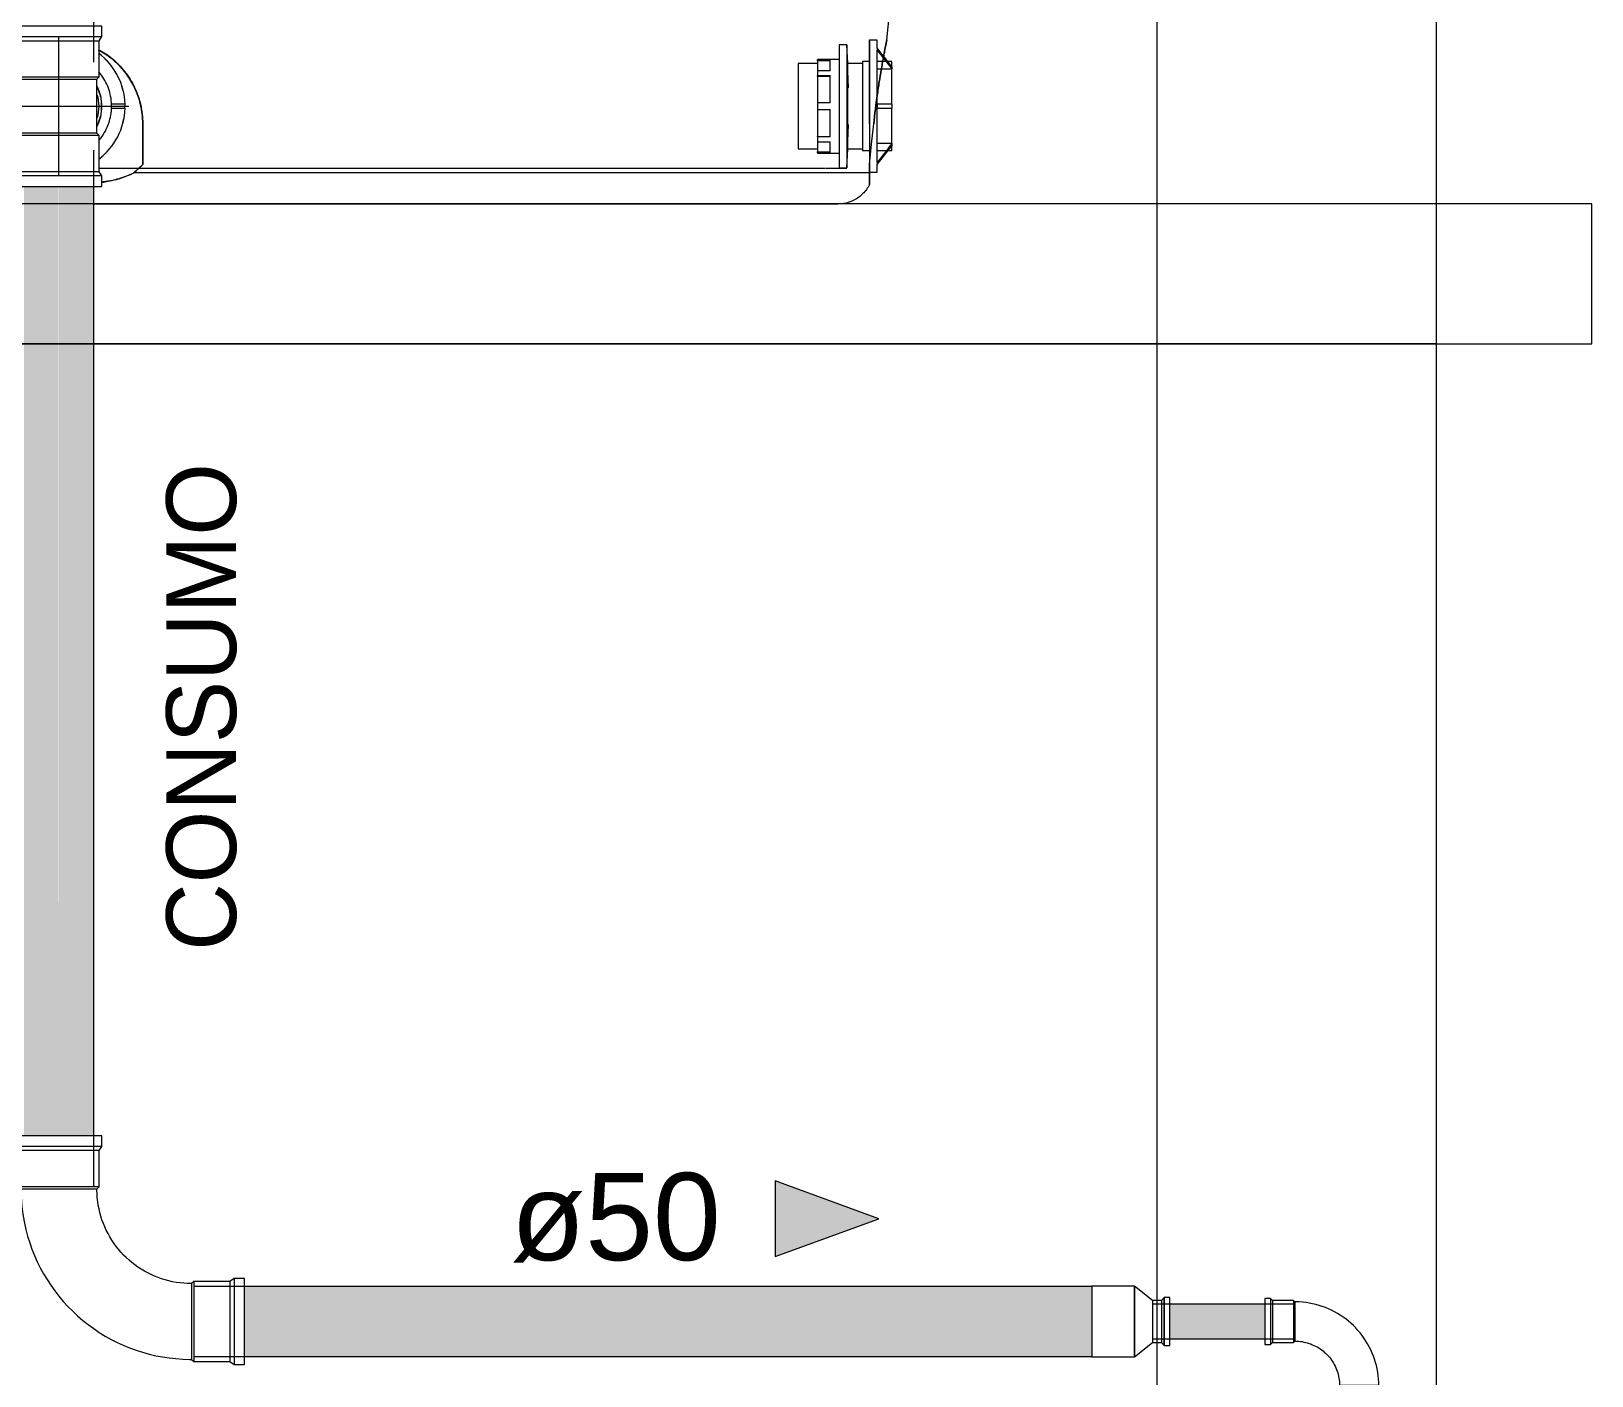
# Model space of a CAD drawing. Header units: metres. Extents: x -0.9 to 62, y -37.3 to 60.
# Drawn here: x 29.643 to 30.76, y 2.961 to 3.924 of the extents above; entities that cross this region are included whole.
import ezdxf

# ---------------------------------------------------------------- set-up
doc = ezdxf.new("R2010")
doc.units = ezdxf.units.M
for name, color, linetype, lineweight in [('A-DETL', 7, 'Continuous', 5), ('G-ANNO-TEXT', 7, 'Continuous', 5), ('P-PIPE', 7, 'Continuous', 5), ('P-PIPE-CNTR', 7, 'Continuous', 5), ('P-PIPE-IDEN', 7, 'Continuous', 5), ('P-SANR-FIXT', 7, 'Continuous', 5)]:
    doc.layers.add(name, color=color, linetype=linetype, lineweight=lineweight)
doc.layers.add('A-FLOR', color=7, linetype='Continuous', lineweight=9, true_color=0x007f00)
doc.styles.add('Arial_3', font='arial.ttf', dxfattribs={"height": 0.0625})
doc.styles.add('Century Gothic_2', font='GOTHIC.TTF', dxfattribs={"height": 0.05})

# ---------------------------------------------------------------- blocks, each defined once
blk = doc.blocks.new('Te_Reducao - Agua Fria_Soldavel - MEP - Tigre - Standard-2111387-CC')
at = {"layer": 'P-PIPE'}
for p, q in [((58.2441, 3.9274), (58.2441, 3.9199)), ((58.2748, 3.9274), (58.2441, 3.9274)), ((58.3056, 3.9274), (58.2748, 3.9274)), ((58.3056, 3.9199), (58.3056, 3.9274)), ((58.2441, 3.9199), (58.2462, 3.9169)), ((58.2441, 3.9199), (58.2748, 3.9199)), ((58.2462, 3.9169), (58.2462, 3.891)), ((58.2462, 3.9169), (58.2748, 3.9169)), ((58.2748, 3.9199), (58.3056, 3.9199)), ((58.2748, 3.9169), (58.3035, 3.9169)), ((58.3035, 3.9169), (58.3056, 3.9199)), ((58.3035, 3.891), (58.3035, 3.9169)), ((58.2462, 3.891), (58.2477, 3.8893)), ((58.2462, 3.891), (58.2748, 3.891)), ((58.2477, 3.8893), (58.2477, 3.87)), ((58.2477, 3.8893), (58.2748, 3.8893)), ((58.2748, 3.891), (58.3035, 3.891)), ((58.2748, 3.8893), (58.302, 3.8893)), ((58.302, 3.8893), (58.3035, 3.891)), ((58.302, 3.87), (58.302, 3.8893)), ((58.2477, 3.87), (58.2477, 3.8507)), ((58.302, 3.8507), (58.302, 3.87)), ((58.2477, 3.8507), (58.2462, 3.849)), ((58.2462, 3.849), (58.2462, 3.8231)), ((58.2748, 3.849), (58.2462, 3.849)), ((58.2748, 3.8507), (58.2477, 3.8507)), ((58.302, 3.8507), (58.2748, 3.8507)), ((58.3035, 3.849), (58.2748, 3.849)), ((58.3035, 3.849), (58.302, 3.8507)), ((58.3035, 3.8231), (58.3035, 3.849)), ((58.2462, 3.8231), (58.2441, 3.8201)), ((58.2441, 3.8201), (58.2441, 3.8126)), ((58.2748, 3.8201), (58.2441, 3.8201)), ((58.2748, 3.8231), (58.2462, 3.8231)), ((58.3035, 3.8231), (58.2748, 3.8231)), ((58.3056, 3.8201), (58.2748, 3.8201)), ((58.3056, 3.8201), (58.3035, 3.8231)), ((58.3056, 3.8126), (58.3056, 3.8201)), ((58.2441, 3.8126), (58.2748, 3.8126)), ((58.2748, 3.8126), (58.3056, 3.8126))]:
    blk.add_line(p, q, dxfattribs=at)
for radius, start, end in [(0.0308, 152.4196, 207.571), (0.0307, 152.1585, 168.025), (0.0286, 163.2787, 196.7213), (0.0287, 165.3992, 170), (0.0308, 11.975, 27.8415), (0.0308, 332.429, 27.5804), (0.0287, 343.2787, 16.7213), (0.0287, 10, 14.6008), (0.0307, 173.3147, 186.6915), (0.0286, 190, 194.5471), (0.0287, 345.4529, 350), (0.0307, 353.3085, 6.6853), (0.0307, 191.9794, 207.8415), (0.0308, 332.1585, 348.0206)]:
    blk.add_arc((58.2748, 3.87), radius, start, end, dxfattribs=at)
blk = doc.blocks.new('AF_Soldavel_Curva 45_90 - Standard-3705015-CC')
at = {"layer": 'P-PIPE'}
for p, q in [((58.2441, 3.1328), (58.2441, 3.1253)), ((58.3056, 3.1328), (58.2441, 3.1328)), ((58.3056, 3.1253), (58.3056, 3.1328)), ((58.2441, 3.1253), (58.2462, 3.1223)), ((58.3056, 3.1253), (58.2441, 3.1253)), ((58.2462, 3.1223), (58.2462, 3.0964)), ((58.3035, 3.1223), (58.2462, 3.1223)), ((58.3035, 3.1223), (58.3056, 3.1253)), ((58.3035, 3.0964), (58.3035, 3.1223)), ((58.2462, 3.0964), (58.2477, 3.0947)), ((58.3035, 3.0964), (58.2462, 3.0964)), ((58.302, 3.0947), (58.2477, 3.0947)), ((58.302, 3.0947), (58.3035, 3.0964)), ((58.3713, 3.0286), (58.3696, 3.0271)), ((58.3696, 3.0271), (58.3696, 2.9728)), ((58.3972, 3.0286), (58.3713, 3.0286)), ((58.3713, 3.0286), (58.3713, 2.9714)), ((58.4002, 3.0308), (58.3972, 3.0286)), ((58.3972, 3.0286), (58.3972, 2.9714)), ((58.4077, 3.0308), (58.4002, 3.0308)), ((58.4002, 3.0308), (58.4002, 2.9693)), ((58.4077, 2.9693), (58.4077, 3.0308)), ((58.3696, 2.9728), (58.3713, 2.9714)), ((58.3713, 2.9714), (58.3972, 2.9714)), ((58.3972, 2.9714), (58.4002, 2.9693)), ((58.4002, 2.9693), (58.4077, 2.9693))]:
    blk.add_line(p, q, dxfattribs=at)
at = {"layer": 'P-PIPE', "flags": 128}
for points in [[(58.2477, 3.0947), (58.2478, 3.0899), (58.2481, 3.085), (58.2486, 3.0801), (58.2492, 3.0753), (58.2501, 3.0705), (58.2512, 3.0658), (58.2524, 3.0611), (58.2539, 3.0564), (58.2555, 3.0518), (58.2573, 3.0473), (58.2593, 3.0428), (58.2615, 3.0385), (58.2638, 3.0342), (58.2663, 3.03), (58.269, 3.0259), (58.2718, 3.0219), (58.2748, 3.0181), (58.2779, 3.0144), (58.2812, 3.0108), (58.2847, 3.0073), (58.2882, 3.004), (58.2919, 3.0008), (58.2957, 2.9978), (58.2997, 2.9949), (58.3037, 2.9922), (58.3079, 2.9896), (58.3121, 2.9872), (58.3165, 2.985), (58.3209, 2.983), (58.3254, 2.9811), (58.33, 2.9795), (58.3346, 2.978), (58.3393, 2.9767), (58.3441, 2.9755), (58.3489, 2.9746), (58.3537, 2.9739), (58.3585, 2.9734), (58.3634, 2.973), (58.3683, 2.9729), (58.3696, 2.9728)], [(58.3696, 3.0271), (58.3669, 3.0272), (58.3642, 3.0274), (58.3615, 3.0276), (58.3588, 3.028), (58.3561, 3.0285), (58.3535, 3.0291), (58.3509, 3.0298), (58.3483, 3.0306), (58.3458, 3.0315), (58.3433, 3.0325), (58.3408, 3.0336), (58.3384, 3.0348), (58.336, 3.0361), (58.3337, 3.0375), (58.3314, 3.039), (58.3292, 3.0405), (58.3271, 3.0422), (58.325, 3.0439), (58.323, 3.0457), (58.3211, 3.0476), (58.3192, 3.0496), (58.3175, 3.0517), (58.3158, 3.0538), (58.3142, 3.056), (58.3127, 3.0582), (58.3113, 3.0605), (58.31, 3.0629), (58.3087, 3.0653), (58.3076, 3.0677), (58.3066, 3.0702), (58.3056, 3.0728), (58.3048, 3.0754), (58.3041, 3.078), (58.3035, 3.0806), (58.303, 3.0833), (58.3026, 3.0859), (58.3023, 3.0886), (58.3021, 3.0913), (58.302, 3.094), (58.302, 3.0947)]]:
    blk.add_lwpolyline(points, dxfattribs=at)
blk = doc.blocks.new('PVC Marrom Soldável_Bucha de Reducão Longa - Bucha de Redução-3710161-CC')
at = {"layer": 'P-PIPE'}
for p, q in [((59.0446, 3.0252), (59.0141, 3.0252)), ((59.0141, 3.0252), (59.0141, 3)), ((59.0446, 3), (59.0446, 3.0252)), ((59.0575, 3.0151), (59.0446, 3.0252)), ((59.0446, 3.0252), (59.0446, 3)), ((59.0659, 3.0171), (59.0639, 3.0151)), ((59.0699, 3.0171), (59.0659, 3.0171)), ((59.0659, 3.0171), (59.0659, 3)), ((59.0659, 3), (59.0659, 3.0171)), ((59.0699, 3), (59.0699, 3.0171)), ((59.0639, 3.0151), (59.0575, 3.0151)), ((59.0575, 3.0151), (59.0575, 3)), ((59.0639, 3.0151), (59.0639, 3)), ((59.0141, 3), (59.0141, 2.9748)), ((59.0446, 2.9748), (59.0446, 3)), ((59.0446, 3), (59.0446, 2.9748)), ((59.0575, 3), (59.0575, 2.9849)), ((59.0639, 3), (59.0639, 2.9849)), ((59.0659, 3), (59.0659, 2.9829)), ((59.0659, 2.9829), (59.0659, 3)), ((59.0699, 2.9829), (59.0699, 3)), ((59.0446, 2.9748), (59.0575, 2.9849)), ((59.0575, 2.9849), (59.0639, 2.9849)), ((59.0639, 2.9849), (59.0659, 2.9829)), ((59.0659, 2.9829), (59.0699, 2.9829)), ((59.0141, 2.9748), (59.0446, 2.9748))]:
    blk.add_line(p, q, dxfattribs=at)
blk = doc.blocks.new('AF_Soldavel_Curva 45_90 - Standard-3631512-CC')
at = {"layer": 'P-PIPE'}
for p, q in [((59.1419, 3.0165), (59.1379, 3.0165)), ((59.1379, 3.0165), (59.1379, 2.9835)), ((59.1433, 3.0151), (59.1419, 3.0165)), ((59.1419, 3.0165), (59.1419, 2.9835)), ((59.1583, 3.0151), (59.1433, 3.0151)), ((59.1433, 3.0151), (59.1433, 2.9849)), ((59.1594, 3.014), (59.1583, 3.0151)), ((59.1583, 3.0151), (59.1583, 2.9849)), ((59.1594, 3.014), (59.1594, 2.986)), ((59.1379, 2.9835), (59.1419, 2.9835)), ((59.1419, 2.9835), (59.1433, 2.9849)), ((59.1433, 2.9849), (59.1583, 2.9849)), ((59.1583, 2.9849), (59.1594, 2.986)), ((59.1913, 2.9541), (59.1902, 2.953)), ((59.1902, 2.953), (59.1902, 2.938)), ((59.2204, 2.953), (59.1902, 2.953)), ((59.2194, 2.9541), (59.1913, 2.9541)), ((59.2204, 2.953), (59.2194, 2.9541)), ((59.2204, 2.938), (59.2204, 2.953)), ((59.1902, 2.938), (59.1888, 2.9366)), ((59.2204, 2.938), (59.1902, 2.938)), ((59.2218, 2.9366), (59.2204, 2.938)), ((59.1888, 2.9366), (59.1888, 2.9326)), ((59.2218, 2.9366), (59.1888, 2.9366)), ((59.1888, 2.9326), (59.2218, 2.9326)), ((59.2218, 2.9326), (59.2218, 2.9366))]:
    blk.add_line(p, q, dxfattribs=at)
at = {"layer": 'P-PIPE', "flags": 128}
for points in [[(59.2194, 2.9541), (59.2193, 2.9565), (59.2192, 2.9589), (59.2189, 2.9613), (59.2186, 2.9637), (59.2182, 2.966), (59.2177, 2.9684), (59.217, 2.9707), (59.2163, 2.973), (59.2155, 2.9752), (59.2146, 2.9774), (59.2137, 2.9796), (59.2126, 2.9818), (59.2114, 2.9839), (59.2102, 2.9859), (59.2089, 2.9879), (59.2075, 2.9899), (59.206, 2.9918), (59.2045, 2.9936), (59.2029, 2.9954), (59.2012, 2.9971), (59.1994, 2.9987), (59.1976, 3.0003), (59.1957, 3.0018), (59.1938, 3.0032), (59.1918, 3.0045), (59.1898, 3.0058), (59.1877, 3.007), (59.1855, 3.0081), (59.1834, 3.0091), (59.1812, 3.01), (59.1789, 3.0108), (59.1766, 3.0115), (59.1743, 3.0122), (59.172, 3.0127), (59.1696, 3.0132), (59.1673, 3.0135), (59.1649, 3.0138), (59.1625, 3.014), (59.1601, 3.014), (59.1594, 3.014)], [(59.1594, 2.986), (59.1607, 2.9859), (59.162, 2.9859), (59.1633, 2.9857), (59.1645, 2.9856), (59.1658, 2.9853), (59.167, 2.985), (59.1682, 2.9847), (59.1695, 2.9843), (59.1707, 2.9839), (59.1718, 2.9834), (59.173, 2.9829), (59.1741, 2.9824), (59.1753, 2.9818), (59.1764, 2.9811), (59.1774, 2.9804), (59.1785, 2.9797), (59.1795, 2.9789), (59.1804, 2.9781), (59.1814, 2.9772), (59.1823, 2.9763), (59.1832, 2.9754), (59.184, 2.9744), (59.1848, 2.9734), (59.1855, 2.9724), (59.1862, 2.9713), (59.1869, 2.9702), (59.1875, 2.9691), (59.1881, 2.968), (59.1886, 2.9668), (59.1891, 2.9657), (59.1896, 2.9645), (59.19, 2.9632), (59.1903, 2.962), (59.1906, 2.9608), (59.1908, 2.9595), (59.191, 2.9583), (59.1912, 2.957), (59.1912, 2.9557), (59.1913, 2.9545), (59.1913, 2.9541)]]:
    blk.add_lwpolyline(points, dxfattribs=at)
blk = doc.blocks.new('AF_Registro Esfera VS Compacto - Soldável - 50 mm-3437326-CC')
at = {"layer": 'P-PIPE', "flags": 128}
for points in [[(58.2464, 3.8947), (58.2458, 3.894), (58.2449, 3.8928), (58.244, 3.8916), (58.2431, 3.8904), (58.2423, 3.8891), (58.2416, 3.8878), (58.2409, 3.8864), (58.2403, 3.885), (58.2397, 3.8837), (58.2392, 3.8822), (58.2387, 3.8808), (58.2383, 3.8793), (58.238, 3.8779), (58.2377, 3.8764), (58.2375, 3.8749), (58.2373, 3.8734), (58.2372, 3.8719), (58.2372, 3.8704), (58.2372, 3.8689), (58.2373, 3.8674), (58.2374, 3.8659), (58.2376, 3.8644), (58.2378, 3.8629), (58.2381, 3.8614), (58.2385, 3.86), (58.2389, 3.8585), (58.2394, 3.8571), (58.24, 3.8557), (58.2406, 3.8543), (58.2412, 3.853), (58.2419, 3.8516), (58.2427, 3.8503), (58.2435, 3.8491), (58.2444, 3.8478), (58.2453, 3.8466), (58.2462, 3.8455)], [(58.3033, 3.8453), (58.3039, 3.846), (58.3048, 3.8472), (58.3057, 3.8484), (58.3065, 3.8496), (58.3073, 3.8509), (58.3081, 3.8522), (58.3087, 3.8536), (58.3094, 3.855), (58.3099, 3.8563), (58.3105, 3.8578), (58.3109, 3.8592), (58.3113, 3.8607), (58.3117, 3.8621), (58.312, 3.8636), (58.3122, 3.8651), (58.3124, 3.8666), (58.3125, 3.8681), (58.3125, 3.8696), (58.3125, 3.8711), (58.3124, 3.8726), (58.3123, 3.8741), (58.3121, 3.8756), (58.3118, 3.8771), (58.3115, 3.8786), (58.3112, 3.88), (58.3107, 3.8815), (58.3102, 3.8829), (58.3097, 3.8843), (58.3091, 3.8857), (58.3084, 3.887), (58.3077, 3.8884), (58.307, 3.8897), (58.3062, 3.8909), (58.3053, 3.8922), (58.3044, 3.8934), (58.3034, 3.8945)]]:
    blk.add_lwpolyline(points, dxfattribs=at)
at = {"layer": 'P-PIPE'}
for start, end in [(156.3616, 166.7432), (157.9872, 163.3487), (13.2568, 23.6384), (16.6513, 22.0128), (175.4388, 184.5653), (355.4347, 4.5612), (193.2606, 203.6484), (196.6513, 202.0128), (336.3516, 346.7394), (337.9872, 343.3487)]:
    blk.add_arc((58.2748, 3.87), 0.0306, start, end, dxfattribs=at)
blk = doc.blocks.new('Caixa d_água de polietileno 1000 a 5000 Litros - Fortlev - 1000 L-3723394-CC')
at = {"layer": 'P-SANR-FIXT', "color": 8, "true_color": 0x808080}
for p, q in [((58.8673, 3.9175), (58.8728, 3.97)), ((58.8548, 3.8222), (58.3284, 3.8222))]:
    blk.add_line(p, q, dxfattribs=at)
at = {"layer": 'P-SANR-FIXT', "color": 254, "true_color": 0xd2d2d2}
for p, q in [((58.8548, 3.8575), (58.8548, 3.9175)), ((58.3348, 3.8282), (58.3348, 3.8575)), ((58.8548, 3.8575), (58.8548, 3.8282)), ((58.3317, 3.8253), (58.3031, 3.8253)), ((58.3317, 3.8253), (58.3031, 3.8253)), ((58.8235, 3.8253), (58.3318, 3.8253)), ((58.8235, 3.8253), (58.3318, 3.8253)), ((58.8351, 3.8253), (58.8238, 3.8253)), ((58.8351, 3.8253), (58.8238, 3.8253)), ((58.8387, 3.8253), (58.8353, 3.8253)), ((58.8548, 3.8222), (58.8546, 3.8222))]:
    blk.add_line(p, q, dxfattribs=at)
at = {"layer": 'P-SANR-FIXT', "color": 7, "true_color": 0xf9f9f9}
for p, q in [((58.3348, 3.8575), (58.3348, 3.8282)), ((58.3521, 3.8222), (58.3284, 3.8222)), ((58.3648, 3.8222), (58.3521, 3.8222)), ((58.4111, 3.8222), (58.3648, 3.8222)), ((58.4714, 3.8222), (58.4113, 3.8222)), ((58.5286, 3.8222), (58.4714, 3.8222)), ((58.6316, 3.8222), (58.5287, 3.8222)), ((58.7242, 3.8222), (58.6316, 3.8222)), ((58.7352, 3.8222), (58.7244, 3.8222)), ((58.7566, 3.8222), (58.7352, 3.8222)), ((58.7941, 3.8222), (58.7568, 3.8222)), ((58.8231, 3.8222), (58.7943, 3.8222)), ((58.8342, 3.8222), (58.8231, 3.8222)), ((58.8364, 3.8222), (58.8344, 3.8222)), ((58.8373, 3.8222), (58.8365, 3.8222))]:
    blk.add_line(p, q, dxfattribs=at)
at = {"layer": 'P-SANR-FIXT', "color": 7, "true_color": 0xefefef}
blk.add_line((58.8546, 3.8222), (58.8374, 3.8222), dxfattribs=at)
at = {"layer": 'P-SANR-FIXT', "color": 8, "true_color": 0x808080, "flags": 128}
for points in [[(58.3348, 3.8575), (58.3348, 3.8429), (58.3348, 3.8282)], [(58.8548, 3.8282), (58.8564, 3.8429), (58.8579, 3.8575)], [(58.8548, 3.8139), (58.8544, 3.813), (58.8539, 3.8121), (58.8533, 3.8113), (58.8528, 3.8104), (58.8522, 3.8096), (58.8515, 3.8089), (58.8509, 3.8081), (58.8502, 3.8074), (58.8495, 3.8067), (58.8487, 3.806), (58.848, 3.8054), (58.8472, 3.8048), (58.8463, 3.8042), (58.8455, 3.8037), (58.8446, 3.8032), (58.8437, 3.8027), (58.8428, 3.8023), (58.8419, 3.8019), (58.841, 3.8015), (58.8401, 3.8012), (58.8391, 3.8009), (58.8381, 3.8007), (58.8371, 3.8004), (58.8362, 3.8003), (58.8352, 3.8001), (58.8342, 3.8001), (58.8332, 3.8), (58.8325, 3.8)], [(58.2998, 3.8), (58.3194, 3.8), (58.3416, 3.8), (58.3637, 3.8), (58.3856, 3.8), (58.4074, 3.8), (58.4289, 3.8), (58.4502, 3.8), (58.4713, 3.8), (58.492, 3.8), (58.5123, 3.8), (58.5323, 3.8), (58.5519, 3.8), (58.571, 3.8), (58.5897, 3.8), (58.6078, 3.8), (58.6255, 3.8), (58.6425, 3.8), (58.659, 3.8), (58.6748, 3.8), (58.6901, 3.8), (58.7046, 3.8), (58.7185, 3.8), (58.7316, 3.8), (58.7441, 3.8), (58.7557, 3.8), (58.7666, 3.8), (58.7767, 3.8), (58.7861, 3.8), (58.7946, 3.8), (58.8022, 3.8), (58.809, 3.8), (58.815, 3.8), (58.8201, 3.8), (58.8243, 3.8), (58.8277, 3.8), (58.8302, 3.8), (58.8317, 3.8), (58.8324, 3.8), (58.8325, 3.8)], [(58.8325, 3.8), (58.832, 3.8), (58.8307, 3.8), (58.8284, 3.8), (58.826, 3.8)]]:
    blk.add_lwpolyline(points, dxfattribs=at)
at = {"layer": 'P-SANR-FIXT', "color": 7, "true_color": 0xf9f9f9, "flags": 128}
blk.add_lwpolyline([(58.3348, 3.8282), (58.3348, 3.8429), (58.3348, 3.8575)], dxfattribs=at)
at = {"layer": 'P-SANR-FIXT', "color": 254, "true_color": 0xd2d2d2, "flags": 128}
blk.add_lwpolyline([(58.826, 3.8), (58.8253, 3.8), (58.8213, 3.8), (58.8165, 3.8), (58.8107, 3.8), (58.8041, 3.8), (58.7967, 3.8), (58.7884, 3.8), (58.7793, 3.8), (58.7694, 3.8), (58.7587, 3.8), (58.7473, 3.8), (58.7351, 3.8), (58.7221, 3.8), (58.7084, 3.8), (58.6941, 3.8), (58.679, 3.8), (58.6633, 3.8), (58.647, 3.8), (58.6301, 3.8), (58.6127, 3.8), (58.5946, 3.8), (58.5761, 3.8), (58.5571, 3.8), (58.5377, 3.8), (58.5178, 3.8), (58.4975, 3.8), (58.4769, 3.8), (58.4559, 3.8), (58.4347, 3.8), (58.4132, 3.8), (58.3915, 3.8), (58.3696, 3.8), (58.3476, 3.8), (58.3254, 3.8), (58.3031, 3.8), (58.2998, 3.8)], dxfattribs=at)
at = {"layer": 'P-SANR-FIXT', "color": 7, "true_color": 0xf9f9f9}
for start, end in [(56.5282, 61.8028), (45, 47.7165), (42.203, 45), (28.0648, 33.3963), (14.0103, 18.5514)]:
    blk.add_arc((58.2748, 3.8575), 0.06, start, end, dxfattribs=at)
at = {"layer": 'P-SANR-FIXT', "color": 254, "true_color": 0xd2d2d2}
for start, end in [(56.5282, 61.8028), (42.203, 47.7165), (28.0648, 33.3963), (14.0103, 18.5514)]:
    blk.add_arc((58.2748, 3.8575), 0.06, start, end, dxfattribs=at)
at = {"layer": 'P-SANR-FIXT', "color": 7, "true_color": 0xefefef}
for start, end in [(47.7165, 56.5282), (33.3963, 42.203), (18.5514, 28.0648), (0, 14.0103)]:
    blk.add_arc((58.2748, 3.8575), 0.06, start, end, dxfattribs=at)
at = {"layer": 'P-SANR-FIXT', "color": 8, "true_color": 0x808080}
for start, end in [(47.7165, 56.5282), (33.3963, 42.203), (18.5514, 28.0648), (0, 14.0103)]:
    blk.add_arc((58.2748, 3.8575), 0.06, start, end, dxfattribs=at)
for points, knots in [([(58.3032, 3.9103), (58.3064, 3.9086), (58.3133, 3.9041), (58.3222, 3.8951), (58.3294, 3.8837), (58.3338, 3.8709), (58.3348, 3.862), (58.3348, 3.8575)], [-0.6876566, -0.6876566, -0.6876566, -0.6876566, -0.5714286, -0.4285714, -0.2857143, -0.1428571, 0, 0, 0, 0]), ([(58.8579, 3.8575), (58.8587, 3.8645), (58.8599, 3.8749), (58.8619, 3.8876), (58.8633, 3.8962), (58.8646, 3.9036), (58.8661, 3.9117), (58.8671, 3.9166), (58.8673, 3.9175), (58.8673, 3.9175)], [-1, -1, -1, -1, -0.8888889, -0.8333333, -0.7777778, -0.7222222, -0.6666667, -0.5555556, -0.5000258, -0.5000258, -0.5000258, -0.5000258]), ([(58.8673, 3.9175), (58.8673, 3.9175), (58.8671, 3.9166), (58.8661, 3.9117), (58.8646, 3.9036), (58.8633, 3.8962), (58.8619, 3.8876), (58.8599, 3.8749), (58.8587, 3.8645), (58.8579, 3.8575)], [-0.5000254, -0.5000254, -0.5000254, -0.5000254, -0.4444444, -0.3333333, -0.2777778, -0.2222222, -0.1666667, -0.1111111, 0, 0, 0, 0]), ([(58.3284, 3.8222), (58.3263, 3.8212), (58.3232, 3.8198), (58.3189, 3.8183), (58.3157, 3.8174), (58.3124, 3.8166), (58.309, 3.8161), (58.3067, 3.8158), (58.3056, 3.8157)], [-1, -1, -1, -1, -0.875, -0.8125, -0.75, -0.6875, -0.625, -0.5625, -0.5625, -0.5625, -0.5625]), ([(58.8548, 3.814), (58.8548, 3.814), (58.8548, 3.8142), (58.8548, 3.8145), (58.8548, 3.8147), (58.8548, 3.8149), (58.8548, 3.8151), (58.8548, 3.8153), (58.8548, 3.8156), (58.8548, 3.8162), (58.8548, 3.817), (58.8548, 3.818), (58.8548, 3.8196), (58.8548, 3.8211), (58.8548, 3.8222)], [-0.4285714, -0.4285714, -0.4285714, -0.4285714, -0.3571429, -0.3214286, -0.3035714, -0.2857143, -0.2678571, -0.25, -0.2142857, -0.1785714, -0.1428571, -0.1071429, -0.0714286, 0, 0, 0, 0])]:
    blk.add_open_spline(points, degree=3, knots=knots, dxfattribs=at)
at = {"layer": 'P-SANR-FIXT', "color": 7, "true_color": 0xf9f9f9}
for points in [[(58.3079, 3.9075), (58.3064, 3.9085), (58.3048, 3.9095), (58.3032, 3.9103)], [(58.3174, 3.8998), (58.3167, 3.9005), (58.316, 3.9012), (58.3152, 3.9019)], [(58.3193, 3.8978), (58.3187, 3.8985), (58.318, 3.8991), (58.3174, 3.8998)], [(58.3278, 3.8857), (58.3269, 3.8874), (58.326, 3.8889), (58.3249, 3.8905)], [(58.333, 3.872), (58.3327, 3.8736), (58.3322, 3.8751), (58.3317, 3.8766)], [(58.3284, 3.8222), (58.3295, 3.8232), (58.3306, 3.8242), (58.3316, 3.8252)], [(58.3318, 3.8253), (58.3328, 3.8263), (58.3338, 3.8273), (58.3348, 3.8282)]]:
    blk.add_open_spline(points, degree=3, dxfattribs=at)
at = {"layer": 'P-SANR-FIXT', "color": 254, "true_color": 0xd2d2d2}
for points in [[(58.8657, 3.9094), (58.8655, 3.9083), (58.8653, 3.9072), (58.865, 3.9059)], [(58.8666, 3.9138), (58.8663, 3.9126), (58.866, 3.9111), (58.8657, 3.9094)], [(58.8671, 3.9166), (58.867, 3.9159), (58.8668, 3.915), (58.8666, 3.9138)], [(58.8673, 3.9175), (58.8673, 3.9175), (58.8672, 3.9172), (58.8671, 3.9166)], [(58.8548, 3.8235), (58.8548, 3.8232), (58.8548, 3.8229), (58.8548, 3.8226)]]:
    blk.add_open_spline(points, degree=3, dxfattribs=at)
at = {"layer": 'P-SANR-FIXT', "color": 7, "true_color": 0xefefef}
for points, knots in [([(58.3152, 3.9019), (58.3143, 3.9027), (58.3119, 3.9047), (58.3094, 3.9065), (58.3079, 3.9075)], [-0.46881659, -0.46881659, -0.46881659, -0.46881659, -0.42857143, -0.37034098, -0.37034098, -0.37034098, -0.37034098]), ([(58.3249, 3.8905), (58.324, 3.892), (58.3221, 3.8945), (58.3201, 3.8968), (58.3193, 3.8978)], [-0.62827351, -0.62827351, -0.62827351, -0.62827351, -0.57142857, -0.52962835, -0.52962835, -0.52962835, -0.52962835]), ([(58.3317, 3.8766), (58.3309, 3.8789), (58.3297, 3.882), (58.3282, 3.885), (58.3278, 3.8857)], [-0.7936198, -0.7936198, -0.7936198, -0.7936198, -0.7142857, -0.6871884, -0.6871884, -0.6871884, -0.6871884]), ([(58.3348, 3.8575), (58.3348, 3.862), (58.3343, 3.8669), (58.3331, 3.8716), (58.333, 3.872)], [-1, -1, -1, -1, -0.8571429, -0.8438818, -0.8438818, -0.8438818, -0.8438818])]:
    blk.add_open_spline(points, degree=3, knots=knots, dxfattribs=at)
for points in [[(58.3217, 3.8196), (58.324, 3.8204), (58.3262, 3.8213), (58.3284, 3.8222)], [(58.8548, 3.8243), (58.8548, 3.824), (58.8548, 3.8237), (58.8548, 3.8235)], [(58.8548, 3.814), (58.8548, 3.8138), (58.8548, 3.8138), (58.8548, 3.814)]]:
    blk.add_open_spline(points, degree=3, dxfattribs=at)
at = {"layer": 'P-SANR-FIXT', "color": 8, "true_color": 0x808080}
for points in [[(58.3348, 3.8282), (58.3338, 3.8272), (58.3317, 3.8252), (58.3295, 3.8232), (58.3284, 3.8222)], [(58.8548, 3.8222), (58.8548, 3.8232), (58.8548, 3.8252), (58.8548, 3.8272), (58.8548, 3.8282)], [(58.8548, 3.8226), (58.8548, 3.8225), (58.8548, 3.8224), (58.8548, 3.8222)]]:
    blk.add_open_spline(points, degree=3, dxfattribs=at)
at = {"layer": 'P-SANR-FIXT', "color": 254, "true_color": 0xd2d2d2}
for points, knots in [([(58.8548, 3.8222), (58.8548, 3.8211), (58.8548, 3.8196), (58.8548, 3.818), (58.8548, 3.8173), (58.8548, 3.817)], [-1, -1, -1, -1, -0.9285714, -0.8928571, -0.8571429, -0.8571429, -0.8571429, -0.8571429]), ([(58.3054, 3.8155), (58.3059, 3.8156), (58.3078, 3.8159), (58.3111, 3.8165), (58.3155, 3.8176), (58.319, 3.8186), (58.3211, 3.8193), (58.3217, 3.8196)], [-0.4392103, -0.4392103, -0.4392103, -0.4392103, -0.4166667, -0.3333333, -0.25, -0.1666667, -0.1305662, -0.1305662, -0.1305662, -0.1305662]), ([(58.8548, 3.817), (58.8548, 3.8167), (58.8548, 3.8162), (58.8548, 3.8156), (58.8548, 3.8153), (58.8548, 3.815), (58.8548, 3.8149), (58.8548, 3.8149)], [-0.8571429, -0.8571429, -0.8571429, -0.8571429, -0.8214286, -0.7857143, -0.75, -0.7321429, -0.7142857, -0.7142857, -0.7142857, -0.7142857]), ([(58.8548, 3.8149), (58.8548, 3.8148), (58.8548, 3.8147), (58.8548, 3.8145), (58.8548, 3.8142), (58.8548, 3.814), (58.8548, 3.814)], [-0.7142857, -0.7142857, -0.7142857, -0.7142857, -0.6964286, -0.6785714, -0.6428571, -0.5714286, -0.5714286, -0.5714286, -0.5714286])]:
    blk.add_open_spline(points, degree=3, knots=knots, dxfattribs=at)
blk = doc.blocks.new('Adaptador Soldavel com Anel para Caixa Dagua - Fortlev - Standard-3683053-CC')
at = {"layer": 'P-PIPE', "color": 254, "true_color": 0xdfdfdf}
for radius, start, end in [(0.0473, 130.5853, 135.4458), (0.0473, 42.6299, 45.7984), (0.0473, 27.8705, 32.0069), (0.0473, 164.5653, 169.343), (0.0473, 14.1967, 17.3736), (0.0474, 194.1967, 197.3736), (0.0473, 344.5653, 349.343), (0.0473, 207.8705, 210), (0.0474, 210, 212.1255), (0.0473, 222.6299, 225), (0.0473, 225, 225.7984), (0.0474, 310.5853, 315.4458)]:
    blk.add_arc((58.2748, 3.87), radius, start, end, dxfattribs=at)
blk = doc.blocks.new('Adaptador Soldavel com Anel para Caixa Dagua - Fortlev - Standard-3696449-CC')
at = {"layer": 'P-PIPE', "flags": 128}
for points in [[(58.2373, 3.8715), (58.2353, 3.8715), (58.2275, 3.8715)], [(58.2275, 3.8685), (58.2353, 3.8685), (58.2374, 3.8685)], [(58.3222, 3.8715), (58.3144, 3.8715), (58.3122, 3.8715)], [(58.3124, 3.8685), (58.3144, 3.8685), (58.3222, 3.8685)]]:
    blk.add_lwpolyline(points, dxfattribs=at)
at = {"layer": 'P-PIPE'}
for radius, start, end in [(0.0473, 126.98, 178.1846), (0.0474, 130.5853, 135.4458), (0.0474, 1.8154, 53.128), (0.0474, 42.6299, 45.7984), (0.0473, 27.8705, 32.1255), (0.0474, 164.5653, 169.343), (0.0473, 14.1967, 17.3736), (0.0474, 178.1846, 180), (0.0474, 180, 181.8154), (0.0474, 181.8154, 233.1293), (0.0474, 306.9788, 358.1846), (0.0474, 0, 1.8154), (0.0473, 358.1846, 360), (0.0473, 194.1967, 197.3736), (0.0474, 344.5653, 349.343), (0.0473, 207.8705, 212.1255), (0.0473, 222.6299, 225.7984), (0.0474, 310.5853, 315.4458)]:
    blk.add_arc((58.2748, 3.87), radius, start, end, dxfattribs=at)
blk = doc.blocks.new('Adaptador Soldavel com Anel para Caixa Dagua - Fortlev - Standard-V32-CC')
at = {"layer": 'P-PIPE', "color": 253, "true_color": 0xa6a6a6}
for p, q in [((58.8388, 3.914), (58.8333, 3.914)), ((58.8333, 3.914), (58.8333, 3.8814)), ((58.8393, 3.9005), (58.8388, 3.914)), ((58.8388, 3.914), (58.8388, 3.9133)), ((58.8388, 3.9133), (58.8388, 3.87)), ((58.8603, 3.9174), (58.8548, 3.9174)), ((58.8548, 3.9174), (58.8548, 3.87)), ((58.8603, 3.9117), (58.8603, 3.9174)), ((58.8603, 3.9117), (58.8603, 3.9102)), ((58.8648, 3.906), (58.8603, 3.9117)), ((58.8603, 3.8771), (58.8603, 3.9102)), ((58.8603, 3.9102), (58.8603, 3.9102)), ((58.8603, 3.9102), (58.8647, 3.9047)), ((58.8178, 3.9005), (58.8038, 3.9005)), ((58.8038, 3.9005), (58.8038, 3.87)), ((58.8333, 3.9035), (58.8178, 3.9035)), ((58.8178, 3.9035), (58.8178, 3.9034)), ((58.8178, 3.9026), (58.8178, 3.9034)), ((58.8178, 3.9034), (58.8268, 3.9034)), ((58.8178, 3.9026), (58.8178, 3.8955)), ((58.8268, 3.9026), (58.8178, 3.9026)), ((58.8268, 3.8954), (58.8268, 3.9034)), ((58.8498, 3.9005), (58.8393, 3.9005)), ((58.8393, 3.87), (58.8393, 3.9005)), ((58.8548, 3.9019), (58.8498, 3.9019)), ((58.8498, 3.9019), (58.8498, 3.87)), ((58.8643, 3.9019), (58.8603, 3.9019)), ((58.8178, 3.8954), (58.8178, 3.8919)), ((58.8268, 3.8954), (58.8178, 3.8954)), ((58.8178, 3.8916), (58.8178, 3.8919)), ((58.8178, 3.8919), (58.8217, 3.8919)), ((58.8178, 3.8916), (58.8178, 3.8725)), ((58.8178, 3.8916), (58.8216, 3.8916)), ((58.8218, 3.8919), (58.8268, 3.8919)), ((58.8218, 3.8916), (58.8268, 3.8916)), ((58.8268, 3.8724), (58.8268, 3.8919)), ((58.8398, 3.8832), (58.8395, 3.895)), ((58.8603, 3.8968), (58.8633, 3.8968)), ((58.8333, 3.8814), (58.8333, 3.87)), ((58.8038, 3.87), (58.8038, 3.8395)), ((58.8178, 3.8724), (58.8178, 3.87)), ((58.8268, 3.8724), (58.8178, 3.8724)), ((58.8178, 3.87), (58.8178, 3.8676)), ((58.8178, 3.8676), (58.8268, 3.8676)), ((58.8178, 3.8675), (58.8178, 3.8484)), ((58.8268, 3.8481), (58.8268, 3.8676)), ((58.8333, 3.87), (58.8333, 3.826)), ((58.8388, 3.87), (58.8388, 3.8267)), ((58.8393, 3.8395), (58.8393, 3.87)), ((58.8498, 3.87), (58.8498, 3.8382)), ((58.8548, 3.87), (58.8548, 3.8231)), ((58.8395, 3.845), (58.8398, 3.8568)), ((58.8178, 3.8481), (58.8178, 3.8484)), ((58.8178, 3.8484), (58.8268, 3.8484)), ((58.8178, 3.8481), (58.8178, 3.8446)), ((58.8268, 3.8481), (58.8178, 3.8481)), ((58.8178, 3.8446), (58.8268, 3.8446)), ((58.8178, 3.8445), (58.8178, 3.8374)), ((58.8268, 3.8366), (58.8268, 3.8446)), ((58.8038, 3.8395), (58.8178, 3.8395)), ((58.8178, 3.8366), (58.8178, 3.8374)), ((58.8178, 3.8374), (58.8268, 3.8374)), ((58.8178, 3.8366), (58.8178, 3.8365)), ((58.8268, 3.8366), (58.8178, 3.8366)), ((58.8178, 3.8365), (58.8333, 3.8365)), ((58.8388, 3.826), (58.8393, 3.8395)), ((58.8393, 3.8395), (58.8498, 3.8395)), ((58.8498, 3.8382), (58.8544, 3.8382)), ((58.8333, 3.826), (58.8348, 3.826)), ((58.8351, 3.826), (58.8388, 3.826)), ((58.8388, 3.8266), (58.8388, 3.826))]:
    blk.add_line(p, q, dxfattribs=at)
at = {"layer": 'P-PIPE'}
for p, q in [((58.8708, 3.9019), (58.8643, 3.9019)), ((58.8708, 3.8983), (58.8708, 3.9019)), ((58.8708, 3.8983), (58.8708, 3.8968)), ((58.8633, 3.8968), (58.8708, 3.8968)), ((58.8708, 3.8715), (58.8708, 3.8968)), ((58.8603, 3.8715), (58.8603, 3.8771)), ((58.8603, 3.8715), (58.8603, 3.87)), ((58.8603, 3.87), (58.8603, 3.8685)), ((58.8603, 3.8298), (58.8603, 3.8685)), ((58.8708, 3.8715), (58.8708, 3.87)), ((58.8708, 3.87), (58.8708, 3.8685)), ((58.8708, 3.8432), (58.8708, 3.8685)), ((58.8708, 3.8432), (58.8603, 3.8432)), ((58.8708, 3.8432), (58.8708, 3.8417)), ((58.8603, 3.8382), (58.8708, 3.8382)), ((58.8708, 3.8382), (58.8708, 3.8417)), ((58.8548, 3.8231), (58.8548, 3.8227)), ((58.8548, 3.8227), (58.8603, 3.8227)), ((58.8603, 3.8298), (58.8603, 3.8283)), ((58.8603, 3.8227), (58.8603, 3.8283))]:
    blk.add_line(p, q, dxfattribs=at)
at = {"layer": 'P-PIPE', "flags": 128}
for points in [[(58.8648, 3.9045), (58.8656, 3.9035), (58.8708, 3.8968)], [(58.8708, 3.8983), (58.8656, 3.905), (58.865, 3.9058)], [(58.8708, 3.8715), (58.8656, 3.8715), (58.8603, 3.8715)], [(58.8603, 3.8685), (58.8656, 3.8685), (58.8708, 3.8685)], [(58.8708, 3.8432), (58.8656, 3.8365), (58.8603, 3.8298)], [(58.8603, 3.8283), (58.8656, 3.835), (58.8708, 3.8417)]]:
    blk.add_lwpolyline(points, dxfattribs=at)
blk = doc.blocks.new('Anotacao_Tuboseta - Fluxo 1-2612753-CC')
at = {"layer": 'P-PIPE-IDEN'}
blk.add_hatch(color=256, dxfattribs=at).paths.add_polyline_path([(58.7873, 3.0466), (58.7873, 3.1007), (58.8616, 3.0736)])
for p, q in [((58.8616, 3.0736), (58.7873, 3.1007)), ((58.7873, 3.1007), (58.7873, 3.0466)), ((58.7873, 3.0466), (58.8616, 3.0736))]:
    blk.add_line(p, q, dxfattribs=at)

msp = doc.modelspace()

# ---------------------------------------------------------------- hatches: boundary and pattern name
at = {"layer": 'P-PIPE', "true_color": 0x00ffff}
for points in [[(29.6552, 3.1328), (29.6631, 3.1328), (29.6629, 3.8126), (29.6381, 3.8126), (29.6382, 3.1328), (29.6535, 3.1328)], [(29.6813, 3.1328), (29.6881, 3.1328), (29.6881, 3.8126), (29.6631, 3.8126), (29.6631, 3.1328), (29.681, 3.1328)], [(30.4024, 3), (30.4024, 3.025), (29.796, 3.025), (29.796, 3), (30.386, 3)], [(30.5228, 3), (30.5262, 3), (30.5262, 3.0125), (30.4582, 3.0124), (30.4582, 3), (30.5033, 3)], [(29.796, 2.975), (30.4024, 2.975), (30.4024, 3), (29.796, 3), (29.796, 2.9756)], [(30.5033, 2.9875), (30.5262, 2.9876), (30.5262, 3), (30.4582, 3), (30.4582, 2.9875), (30.4642, 2.9875)]]:
    msp.add_hatch(color=4, dxfattribs=at).paths.add_polyline_path(points)

# ---------------------------------------------------------------- linework, layer by layer
at = {"layer": 'A-DETL', "color": 9, "true_color": 0xc0c0c0}
for p, q in [((30.4491, 0), (30.4491, 4.95)), ((30.6491, -0.05), (30.6491, 4.95)), ((30.6491, 3.8), (28.9991, 3.8)), ((30.6491, 3.7), (29.1491, 3.7))]:
    msp.add_line(p, q, dxfattribs=at)
at = {"layer": 'A-FLOR', "color": 9, "true_color": 0xaad4aa}
for p, q in [((30.7601, 3.8), (28.3921, 3.8)), ((30.7601, 3.7), (30.7601, 3.8)), ((28.3921, 3.7), (30.7601, 3.7))]:
    msp.add_line(p, q, dxfattribs=at)
at = {"layer": 'P-PIPE'}
for p, q in [((29.6881, 3.9015), (29.6881, 4.4759)), ((29.6881, 3.0964), (29.6881, 3.8385)), ((30.4024, 3.025), (29.7596, 3.025)), ((30.5466, 3.0125), (30.4458, 3.0125)), ((30.4458, 2.9875), (30.5466, 2.9875)), ((29.7596, 2.975), (30.4024, 2.975))]:
    msp.add_line(p, q, dxfattribs=at)
at = {"layer": 'P-PIPE-CNTR'}
for p, q in [((29.6631, 3.82), (29.6631, 3.92)), ((29.6631, 3.82), (29.6631, 3.92)), ((29.6131, 3.87), (29.7131, 3.87)), ((29.6131, 3.87), (29.7131, 3.87))]:
    msp.add_line(p, q, dxfattribs=at)

# ---------------------------------------------------------------- block references
at = {"layer": 'P-PIPE'}
for name in ['Te_Reducao - Agua Fria_Soldavel - MEP - Tigre - Standard-2111387-CC', 'Adaptador Soldavel com Anel para Caixa Dagua - Fortlev - Standard-3696449-CC', 'AF_Registro Esfera VS Compacto - Soldável - 50 mm-3437326-CC', 'AF_Soldavel_Curva 45_90 - Standard-3705015-CC', 'PVC Marrom Soldável_Bucha de Reducão Longa - Bucha de Redução-3710161-CC', 'AF_Soldavel_Curva 45_90 - Standard-3631512-CC']:
    msp.add_blockref(name, (-28.6117, 0), dxfattribs=at)
at = {"layer": 'P-PIPE', "color": 253, "true_color": 0xa6a6a6}
msp.add_blockref('Adaptador Soldavel com Anel para Caixa Dagua - Fortlev - Standard-V32-CC', (-28.6117, 0), dxfattribs=at)
at = {"layer": 'P-PIPE', "color": 254, "true_color": 0xdfdfdf}
msp.add_blockref('Adaptador Soldavel com Anel para Caixa Dagua - Fortlev - Standard-3683053-CC', (-28.6117, 0), dxfattribs=at)
at = {"layer": 'P-PIPE-IDEN'}
msp.add_blockref('Anotacao_Tuboseta - Fluxo 1-2612753-CC', (-28.6117, 0), dxfattribs=at)
at = {"layer": 'P-SANR-FIXT', "color": 254, "true_color": 0xd2d2d2}
msp.add_blockref('Caixa d_água de polietileno 1000 a 5000 Litros - Fortlev - 1000 L-3723394-CC', (-28.6117, 0), dxfattribs=at)

# ---------------------------------------------------------------- texts
at = {"layer": 'G-ANNO-TEXT', "insert": (29.7399, 3.2654), "char_height": 0.05, "width": 0.462975, "attachment_point": 1, "rotation": 90, "style": 'Century Gothic_2'}
msp.add_mtext('CONSUMO', dxfattribs=at)
at = {"layer": 'P-PIPE-IDEN', "insert": (29.9864, 3.1064), "char_height": 0.0625, "width": 0.18038, "attachment_point": 1, "style": 'Arial_3'}
msp.add_mtext('ø50', dxfattribs=at)

doc.saveas('drawing.dxf')
